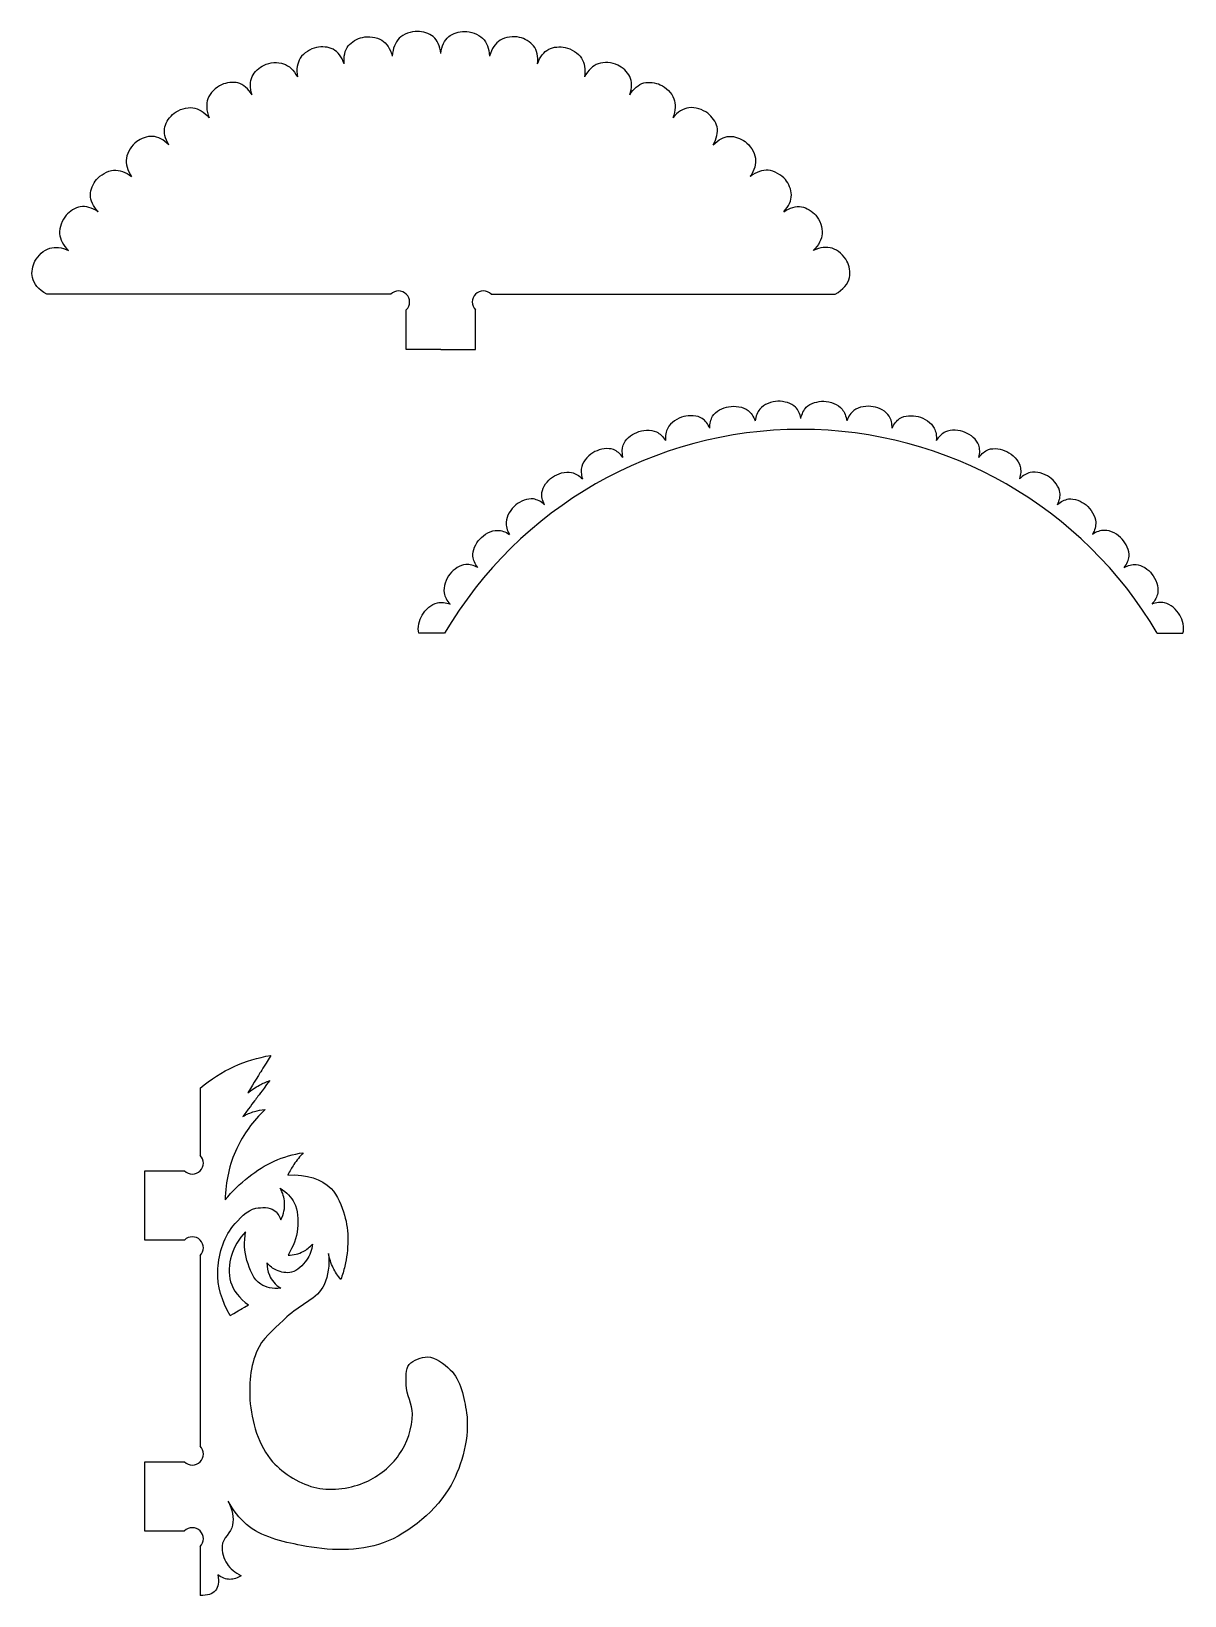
# Model space of a CAD drawing. Header units: millimetres. Extents: x -214 to 301, y -82 to 144.
# Drawn here: x 134 to 300.6, y -81.6 to 144.5 of the extents above; entities that cross this region are included whole.
import ezdxf

# ---------------------------------------------------------------- set-up
doc = ezdxf.new("R2010")
doc.units = ezdxf.units.MM
doc.linetypes.add('K5LT32769', pattern=[0])

msp = doc.modelspace()

# ---------------------------------------------------------------- linework, layer by layer
at = {"color": 30, "linetype": 'K5LT32769', "true_color": 0xff8000}
for p, q in [((185.93, 106.5), (136.24, 106.5)), ((200.42, 106.5), (250.11, 106.5)), ((188.17, 98.5), (188.17, 104.25)), ((198.17, 98.5), (198.17, 104.25)), ((193.17, 98.5), (188.17, 98.5)), ((193.17, 98.5), (198.17, 98.5)), ((193.7, 57.5), (190, 57.5)), ((296.64, 57.5), (300.35, 57.5)), ((158.39, -8.25), (158.39, -17.95)), ((150.39, -30.19), (150.39, -20.19)), ((150.39, -20.19), (156.15, -20.19)), ((156.15, -30.19), (150.39, -30.19)), ((158.39, -32.44), (158.39, -59.99)), ((150.39, -72.23), (150.39, -62.23)), ((150.39, -62.23), (156.15, -62.23)), ((156.15, -72.23), (150.39, -72.23)), ((158.39, -74.48), (158.39, -81.55))]:
    msp.add_line(p, q, dxfattribs=at)
for centre, radius, start, end in [((187.05, 105.37), 1.59, 315, 135), ((199.3, 105.37), 1.59, 45, 225), ((245.17, 27.27), 59.69, 90, 149.5756), ((245.17, 27.27), 59.69, 30.4244, 90), ((157.27, -19.07), 1.59, 225, 45), ((157.27, -31.31), 1.59, 315, 135), ((157.27, -61.11), 1.59, 225, 45), ((157.27, -73.35), 1.59, 315, 135)]:
    msp.add_arc(centre, radius, start, end, dxfattribs=at)
for points, knots in [([(179.21, 139.77), (179.1, 140.85), (179.3, 141.72), (179.79, 142.38), (180.23, 142.96), (181.1, 143.44), (181.83, 143.61), (182.69, 143.81), (183.9, 143.66), (184.63, 143.19), (185.33, 142.74), (185.84, 141.98), (186.15, 140.91)], [0, 0, 0, 0, 1, 1, 1, 2, 2, 2, 3, 3, 3, 4, 4, 4, 4]), ([(193.17, 141.29), (193.04, 142.37), (192.67, 143.18), (192.05, 143.71), (191.49, 144.18), (190.54, 144.47), (189.79, 144.48), (188.9, 144.49), (187.76, 144.08), (187.15, 143.47), (186.56, 142.87), (186.23, 142.02), (186.15, 140.91)], [0, 0, 0, 0, 1, 1, 1, 2, 2, 2, 3, 3, 3, 4, 4, 4, 4]), ([(193.17, 141.29), (193.3, 142.37), (193.68, 143.18), (194.3, 143.71), (194.86, 144.18), (195.81, 144.47), (196.56, 144.48), (197.44, 144.49), (198.59, 144.08), (199.2, 143.47), (199.79, 142.87), (200.12, 142.02), (200.19, 140.91)], [0, 0, 0, 0, 1, 1, 1, 2, 2, 2, 3, 3, 3, 4, 4, 4, 4]), ([(207.13, 139.77), (207.24, 140.85), (207.05, 141.72), (206.55, 142.38), (206.11, 142.96), (205.24, 143.44), (204.52, 143.61), (203.65, 143.81), (202.44, 143.66), (201.72, 143.19), (201.02, 142.74), (200.51, 141.98), (200.19, 140.91)], [0, 0, 0, 0, 1, 1, 1, 2, 2, 2, 3, 3, 3, 4, 4, 4, 4]), ([(179.21, 139.77), (178.85, 140.8), (178.31, 141.51), (177.59, 141.89), (176.95, 142.24), (175.96, 142.31), (175.22, 142.16), (174.35, 141.98), (173.32, 141.33), (172.86, 140.61), (172.41, 139.9), (172.27, 138.99), (172.44, 137.89)], [0, 0, 0, 0, 1, 1, 1, 2, 2, 2, 3, 3, 3, 4, 4, 4, 4]), ([(207.13, 139.77), (207.49, 140.8), (208.03, 141.51), (208.75, 141.89), (209.4, 142.24), (210.39, 142.31), (211.12, 142.16), (211.99, 141.98), (213.02, 141.33), (213.49, 140.61), (213.94, 139.9), (214.08, 138.99), (213.91, 137.89)], [0, 0, 0, 0, 1, 1, 1, 2, 2, 2, 3, 3, 3, 4, 4, 4, 4]), ([(165.9, 135.29), (165.56, 136.33), (165.57, 137.22), (165.91, 137.96), (166.21, 138.62), (166.96, 139.28), (167.63, 139.6), (168.43, 139.99), (169.65, 140.1), (170.45, 139.8), (171.24, 139.51), (171.9, 138.87), (172.44, 137.89)], [0, 0, 0, 0, 1, 1, 1, 2, 2, 2, 3, 3, 3, 4, 4, 4, 4]), ([(220.44, 135.29), (220.78, 136.33), (220.78, 137.22), (220.44, 137.96), (220.13, 138.62), (219.39, 139.28), (218.71, 139.6), (217.91, 139.99), (216.7, 140.1), (215.89, 139.8), (215.11, 139.51), (214.45, 138.87), (213.91, 137.89)], [0, 0, 0, 0, 1, 1, 1, 2, 2, 2, 3, 3, 3, 4, 4, 4, 4]), ([(165.9, 135.29), (165.33, 136.22), (164.65, 136.79), (163.86, 137.02), (163.16, 137.21), (162.18, 137.07), (161.49, 136.77), (160.68, 136.4), (159.81, 135.55), (159.52, 134.74), (159.23, 133.96), (159.29, 133.04), (159.69, 132)], [0, 0, 0, 0, 1, 1, 1, 2, 2, 2, 3, 3, 3, 4, 4, 4, 4]), ([(220.44, 135.29), (221.02, 136.22), (221.69, 136.79), (222.48, 137.02), (223.19, 137.21), (224.17, 137.07), (224.85, 136.77), (225.66, 136.4), (226.53, 135.55), (226.83, 134.74), (227.11, 133.96), (227.06, 133.04), (226.66, 132)], [0, 0, 0, 0, 1, 1, 1, 2, 2, 2, 3, 3, 3, 4, 4, 4, 4]), ([(153.86, 128.06), (153.31, 129), (153.12, 129.87), (153.3, 130.67), (153.45, 131.38), (154.04, 132.18), (154.63, 132.64), (155.33, 133.19), (156.49, 133.56), (157.34, 133.44), (158.17, 133.32), (158.95, 132.84), (159.69, 132)], [0, 0, 0, 0, 1, 1, 1, 2, 2, 2, 3, 3, 3, 4, 4, 4, 4]), ([(232.48, 128.06), (233.03, 129), (233.22, 129.87), (233.05, 130.67), (232.89, 131.38), (232.31, 132.18), (231.72, 132.64), (231.02, 133.19), (229.86, 133.56), (229, 133.44), (228.17, 133.32), (227.39, 132.84), (226.66, 132)], [0, 0, 0, 0, 1, 1, 1, 2, 2, 2, 3, 3, 3, 4, 4, 4, 4]), ([(153.86, 128.06), (153.11, 128.84), (152.32, 129.26), (151.5, 129.3), (150.77, 129.35), (149.84, 129), (149.24, 128.55), (148.53, 128.03), (147.86, 127.01), (147.75, 126.15), (147.64, 125.32), (147.89, 124.44), (148.5, 123.51)], [0, 0, 0, 0, 1, 1, 1, 2, 2, 2, 3, 3, 3, 4, 4, 4, 4]), ([(232.48, 128.06), (233.24, 128.84), (234.03, 129.26), (234.84, 129.3), (235.57, 129.35), (236.5, 129), (237.11, 128.55), (237.82, 128.03), (238.48, 127.01), (238.6, 126.15), (238.71, 125.32), (238.46, 124.44), (237.85, 123.51)], [0, 0, 0, 0, 1, 1, 1, 2, 2, 2, 3, 3, 3, 4, 4, 4, 4]), ([(143.66, 118.41), (142.92, 119.21), (142.55, 120.02), (142.55, 120.84), (142.54, 121.57), (142.95, 122.48), (143.42, 123.05), (143.99, 123.73), (145.04, 124.34), (145.9, 124.41), (146.74, 124.47), (147.6, 124.17), (148.5, 123.51)], [0, 0, 0, 0, 1, 1, 1, 2, 2, 2, 3, 3, 3, 4, 4, 4, 4]), ([(242.69, 118.41), (243.43, 119.21), (243.8, 120.02), (243.8, 120.84), (243.8, 121.57), (243.4, 122.48), (242.92, 123.05), (242.36, 123.73), (241.3, 124.34), (240.44, 124.41), (239.61, 124.47), (238.74, 124.17), (237.85, 123.51)], [0, 0, 0, 0, 1, 1, 1, 2, 2, 2, 3, 3, 3, 4, 4, 4, 4]), ([(143.66, 118.41), (142.75, 119.01), (141.9, 119.25), (141.09, 119.12), (140.36, 119), (139.53, 118.46), (139.04, 117.9), (138.46, 117.23), (138.02, 116.09), (138.1, 115.24), (138.16, 114.4), (138.6, 113.59), (139.4, 112.81)], [0, 0, 0, 0, 1, 1, 1, 2, 2, 2, 3, 3, 3, 4, 4, 4, 4]), ([(242.69, 118.41), (243.59, 119.01), (244.45, 119.25), (245.26, 119.12), (245.98, 119), (246.82, 118.46), (247.31, 117.9), (247.89, 117.23), (248.32, 116.09), (248.25, 115.24), (248.18, 114.4), (247.75, 113.59), (246.95, 112.81)], [0, 0, 0, 0, 1, 1, 1, 2, 2, 2, 3, 3, 3, 4, 4, 4, 4]), ([(136.24, 106.5), (135.05, 107.17), (134.36, 107.98), (134.16, 108.92), (134.01, 109.63), (134.2, 110.61), (134.54, 111.28), (134.95, 112.06), (135.84, 112.89), (136.67, 113.13), (137.47, 113.38), (138.38, 113.27), (139.4, 112.81)], [0, 0, 0, 0, 1, 1, 1, 2, 2, 2, 3, 3, 3, 4, 4, 4, 4]), ([(250.11, 106.5), (251.3, 107.17), (251.99, 107.98), (252.19, 108.92), (252.34, 109.63), (252.15, 110.61), (251.81, 111.28), (251.4, 112.06), (250.5, 112.89), (249.68, 113.13), (248.88, 113.38), (247.97, 113.27), (246.95, 112.81)], [0, 0, 0, 0, 1, 1, 1, 2, 2, 2, 3, 3, 3, 4, 4, 4, 4]), ([(245.17, 88.55), (245.04, 89.23), (244.78, 89.77), (244.4, 90.17), (243.83, 90.76), (242.69, 91.04), (241.85, 91.02), (240.97, 90.99), (239.79, 90.57), (239.23, 89.88), (238.88, 89.44), (238.65, 88.88), (238.56, 88.19)], [0, 0, 0, 0, 1, 1, 1, 2, 2, 2, 3, 3, 3, 4, 4, 4, 4]), ([(245.17, 88.55), (245.31, 89.23), (245.56, 89.77), (245.95, 90.17), (246.52, 90.76), (247.66, 91.04), (248.49, 91.02), (249.38, 90.99), (250.56, 90.57), (251.11, 89.88), (251.47, 89.44), (251.69, 88.88), (251.79, 88.19)], [0, 0, 0, 0, 1, 1, 1, 2, 2, 2, 3, 3, 3, 4, 4, 4, 4]), ([(232.01, 87.12), (231.74, 87.75), (231.37, 88.23), (230.91, 88.53), (230.23, 88.99), (229.05, 89.02), (228.24, 88.82), (227.38, 88.6), (226.32, 87.94), (225.93, 87.15), (225.67, 86.64), (225.57, 86.04), (225.63, 85.34)], [0, 0, 0, 0, 1, 1, 1, 2, 2, 2, 3, 3, 3, 4, 4, 4, 4]), ([(232.01, 87.12), (232, 87.81), (232.13, 88.39), (232.42, 88.87), (232.85, 89.57), (233.9, 90.09), (234.73, 90.24), (235.6, 90.4), (236.84, 90.25), (237.53, 89.7), (237.97, 89.35), (238.31, 88.84), (238.56, 88.19)], [0, 0, 0, 0, 1, 1, 1, 2, 2, 2, 3, 3, 3, 4, 4, 4, 4]), ([(258.33, 87.12), (258.35, 87.81), (258.21, 88.39), (257.92, 88.87), (257.5, 89.57), (256.44, 90.09), (255.62, 90.24), (254.75, 90.4), (253.51, 90.25), (252.82, 89.7), (252.38, 89.35), (252.03, 88.84), (251.79, 88.19)], [0, 0, 0, 0, 1, 1, 1, 2, 2, 2, 3, 3, 3, 4, 4, 4, 4]), ([(258.33, 87.12), (258.61, 87.75), (258.98, 88.23), (259.43, 88.53), (260.12, 88.99), (261.29, 89.02), (262.1, 88.82), (262.97, 88.6), (264.02, 87.94), (264.42, 87.15), (264.67, 86.64), (264.77, 86.04), (264.72, 85.34)], [0, 0, 0, 0, 1, 1, 1, 2, 2, 2, 3, 3, 3, 4, 4, 4, 4]), ([(219.47, 82.89), (219.31, 83.57), (219.31, 84.17), (219.49, 84.69), (219.76, 85.47), (220.68, 86.2), (221.45, 86.53), (222.27, 86.88), (223.51, 86.99), (224.3, 86.6), (224.81, 86.35), (225.25, 85.93), (225.63, 85.34)], [0, 0, 0, 0, 1, 1, 1, 2, 2, 2, 3, 3, 3, 4, 4, 4, 4]), ([(270.88, 82.89), (271.04, 83.57), (271.03, 84.17), (270.85, 84.69), (270.59, 85.47), (269.67, 86.2), (268.9, 86.53), (268.08, 86.88), (266.84, 86.99), (266.04, 86.6), (265.54, 86.35), (265.1, 85.93), (264.72, 85.34)], [0, 0, 0, 0, 1, 1, 1, 2, 2, 2, 3, 3, 3, 4, 4, 4, 4]), ([(219.47, 82.89), (219.06, 83.46), (218.6, 83.84), (218.09, 84.04), (217.32, 84.34), (216.17, 84.12), (215.42, 83.74), (214.63, 83.35), (213.73, 82.47), (213.52, 81.62), (213.38, 81.07), (213.41, 80.46), (213.61, 79.79)], [0, 0, 0, 0, 1, 1, 1, 2, 2, 2, 3, 3, 3, 4, 4, 4, 4]), ([(270.88, 82.89), (271.28, 83.46), (271.74, 83.84), (272.26, 84.04), (273.03, 84.34), (274.18, 84.12), (274.92, 83.74), (275.72, 83.35), (276.61, 82.47), (276.83, 81.62), (276.97, 81.07), (276.94, 80.46), (276.73, 79.79)], [0, 0, 0, 0, 1, 1, 1, 2, 2, 2, 3, 3, 3, 4, 4, 4, 4]), ([(208.13, 76.08), (207.82, 76.7), (207.7, 77.29), (207.76, 77.84), (207.85, 78.66), (208.59, 79.57), (209.28, 80.05), (210, 80.57), (211.19, 80.94), (212.05, 80.73), (212.6, 80.6), (213.12, 80.29), (213.61, 79.79)], [0, 0, 0, 0, 1, 1, 1, 2, 2, 2, 3, 3, 3, 4, 4, 4, 4]), ([(282.22, 76.08), (282.53, 76.7), (282.65, 77.29), (282.59, 77.84), (282.49, 78.66), (281.75, 79.57), (281.07, 80.05), (280.35, 80.57), (279.16, 80.94), (278.3, 80.73), (277.75, 80.6), (277.23, 80.29), (276.73, 79.79)], [0, 0, 0, 0, 1, 1, 1, 2, 2, 2, 3, 3, 3, 4, 4, 4, 4]), ([(208.13, 76.08), (207.61, 76.54), (207.08, 76.81), (206.53, 76.9), (205.71, 77.03), (204.64, 76.56), (203.99, 76.04), (203.3, 75.48), (202.61, 74.44), (202.59, 73.55), (202.57, 72.99), (202.73, 72.4), (203.07, 71.79)], [0, 0, 0, 0, 1, 1, 1, 2, 2, 2, 3, 3, 3, 4, 4, 4, 4]), ([(282.22, 76.08), (282.74, 76.54), (283.27, 76.81), (283.82, 76.9), (284.63, 77.03), (285.71, 76.56), (286.36, 76.04), (287.05, 75.48), (287.73, 74.44), (287.76, 73.55), (287.78, 72.99), (287.62, 72.4), (287.28, 71.79)], [0, 0, 0, 0, 1, 1, 1, 2, 2, 2, 3, 3, 3, 4, 4, 4, 4]), ([(198.51, 66.98), (198.08, 67.53), (197.83, 68.07), (197.78, 68.62), (197.69, 69.44), (198.22, 70.49), (198.78, 71.11), (199.38, 71.77), (200.46, 72.4), (201.34, 72.37), (201.9, 72.36), (202.48, 72.17), (203.07, 71.79)], [0, 0, 0, 0, 1, 1, 1, 2, 2, 2, 3, 3, 3, 4, 4, 4, 4]), ([(291.84, 66.98), (292.27, 67.53), (292.51, 68.07), (292.57, 68.62), (292.66, 69.44), (292.13, 70.49), (291.57, 71.11), (290.97, 71.77), (289.89, 72.4), (289.01, 72.37), (288.44, 72.36), (287.86, 72.17), (287.28, 71.79)], [0, 0, 0, 0, 1, 1, 1, 2, 2, 2, 3, 3, 3, 4, 4, 4, 4]), ([(198.51, 66.98), (197.9, 67.32), (197.33, 67.48), (196.77, 67.45), (195.95, 67.4), (195, 66.71), (194.48, 66.06), (193.92, 65.36), (193.48, 64.2), (193.64, 63.33), (193.74, 62.77), (194.03, 62.23), (194.49, 61.71)], [0, 0, 0, 0, 1, 1, 1, 2, 2, 2, 3, 3, 3, 4, 4, 4, 4]), ([(291.84, 66.98), (292.44, 67.32), (293.02, 67.48), (293.57, 67.45), (294.4, 67.4), (295.35, 66.71), (295.87, 66.06), (296.42, 65.36), (296.87, 64.2), (296.71, 63.33), (296.6, 62.77), (296.32, 62.23), (295.85, 61.71)], [0, 0, 0, 0, 1, 1, 1, 2, 2, 2, 3, 3, 3, 4, 4, 4, 4]), ([(190, 57.5), (189.75, 58.28), (190.03, 59.41), (190.45, 60.13), (190.89, 60.9), (191.81, 61.74), (192.68, 61.91), (193.23, 62.02), (193.84, 61.95), (194.49, 61.71)], [0, 0, 0, 0, 1, 1, 1, 2, 2, 2, 3, 3, 3, 3]), ([(300.35, 57.5), (300.6, 58.28), (300.31, 59.41), (299.9, 60.13), (299.46, 60.9), (298.54, 61.74), (297.67, 61.91), (297.12, 62.02), (296.51, 61.95), (295.85, 61.71)], [0, 0, 0, 0, 1, 1, 1, 2, 2, 2, 3, 3, 3, 3]), ([(158.39, -8.25), (159.92, -6.95), (161.56, -5.91), (163.31, -5.11), (164.97, -4.35), (166.73, -3.82), (168.6, -3.51)], [0, 0, 0, 0, 1, 1, 1, 2, 2, 2, 2]), ([(165.27, -8.92), (165.8, -8.5), (166.37, -8.13), (166.96, -7.81), (167.44, -7.55), (167.93, -7.33), (168.44, -7.14)], [0, 0, 0, 0, 1, 1, 1, 2, 2, 2, 2]), ([(167.77, -11.34), (166, -13.02), (164.64, -14.89), (163.68, -16.95), (162.63, -19.21), (162.07, -21.69), (161.99, -24.39)], [0, 0, 0, 0, 1, 1, 1, 2, 2, 2, 2]), ([(164.55, -12.34), (165.09, -12.02), (165.65, -11.78), (166.24, -11.61), (166.73, -11.47), (167.24, -11.38), (167.77, -11.34)], [0, 0, 0, 0, 1, 1, 1, 2, 2, 2, 2]), ([(161.99, -24.39), (163.02, -23.14), (164.16, -22.03), (165.41, -21.06), (166.55, -20.18), (167.79, -19.36), (169.1, -18.78), (170.42, -18.19), (171.82, -17.79), (173.3, -17.56)], [0, 0, 0, 0, 1, 1, 1, 2, 2, 2, 3, 3, 3, 3]), ([(173.3, -17.56), (172.79, -18.09), (172.34, -18.66), (171.94, -19.26), (171.62, -19.75), (171.33, -20.26), (171.08, -20.79)], [0, 0, 0, 0, 1, 1, 1, 2, 2, 2, 2]), ([(171.08, -20.79), (173.83, -20.67), (175.91, -21.32), (177.32, -22.76), (178.25, -23.71), (178.83, -25.27), (179.24, -26.6), (179.94, -28.89), (179.84, -31.58), (179.29, -33.95), (179.14, -34.59), (178.95, -35.23), (178.71, -35.87)], [0, 0, 0, 0, 1, 1, 1, 2, 2, 2, 3, 3, 3, 4, 4, 4, 4]), ([(170.06, -27.27), (170.47, -26.42), (170.65, -25.59), (170.59, -24.77), (170.55, -24.07), (170.34, -23.38), (169.96, -22.7)], [0, 0, 0, 0, 1, 1, 1, 2, 2, 2, 2]), ([(169.96, -22.7), (170.88, -23.28), (171.56, -23.98), (171.99, -24.8), (172.55, -25.85), (172.58, -27.32), (172.46, -28.53), (172.33, -29.85), (171.87, -31.12), (171.09, -32.37)], [0, 0, 0, 0, 1, 1, 1, 2, 2, 2, 3, 3, 3, 3]), ([(162.73, -41.1), (161.49, -38.96), (160.89, -36.84), (160.93, -34.73), (160.97, -32.54), (161.72, -29.9), (163.13, -28.2), (163.99, -27.16), (165.17, -25.84), (166.46, -25.6), (167.26, -25.45), (168.41, -25.4), (169.06, -25.87), (169.49, -26.17), (169.82, -26.64), (170.06, -27.27)], [0, 0, 0, 0, 1, 1, 1, 2, 2, 2, 3, 3, 3, 4, 4, 4, 5, 5, 5, 5]), ([(164.97, -28.98), (163.95, -30.03), (163.27, -31.18), (162.91, -32.43), (162.58, -33.6), (162.46, -35.07), (162.8, -36.21), (163.18, -37.48), (164.04, -38.6), (165.36, -39.57)], [0, 0, 0, 0, 1, 1, 1, 2, 2, 2, 3, 3, 3, 3]), ([(170.03, -37.15), (168.86, -37.24), (167.9, -37.04), (167.14, -36.57), (166.12, -35.93), (165.53, -34.37), (165.16, -33.15), (164.78, -31.86), (164.71, -30.47), (164.97, -28.98)], [0, 0, 0, 0, 1, 1, 1, 2, 2, 2, 3, 3, 3, 3]), ([(174.64, -30.76), (174.51, -31.65), (174.23, -32.41), (173.78, -33.07), (173.26, -33.81), (172.45, -34.66), (171.61, -34.85), (170.95, -35), (170.06, -34.84), (169.41, -34.54), (168.91, -34.31), (168.46, -33.96), (168.05, -33.48)], [0, 0, 0, 0, 1, 1, 1, 2, 2, 2, 3, 3, 3, 4, 4, 4, 4]), ([(171.09, -32.37), (171.9, -32.36), (172.63, -32.18), (173.28, -31.84), (173.78, -31.58), (174.23, -31.22), (174.64, -30.76)], [0, 0, 0, 0, 1, 1, 1, 2, 2, 2, 2]), ([(176.94, -32.12), (177.1, -33.83), (176.89, -35.33), (176.31, -36.64), (175.41, -38.67), (172.63, -39.64), (170.94, -41.29), (169.53, -42.66), (167.81, -43.96), (166.9, -45.61), (165.71, -47.79), (165.43, -50.78), (165.59, -53.28), (165.79, -56.34), (166.85, -60.02), (168.87, -62.23), (170.44, -63.96), (172.97, -65.54), (175.27, -66), (177.49, -66.45), (180.3, -66.07), (182.39, -65.12), (184.17, -64.31), (186, -62.85), (187.11, -61.24), (188.25, -59.59), (189.07, -57.33), (189.07, -55.32), (189.08, -53.93), (188.16, -52.53), (188.15, -51.12), (188.15, -50.14), (188.05, -48.83), (188.59, -48.16), (189.11, -47.51), (190.38, -47.08), (191.23, -47.08), (192.37, -47.07), (193.66, -48.1), (194.51, -48.92), (196.04, -50.36), (196.57, -53.04), (196.87, -55.16), (197.36, -58.55), (196.27, -62.65), (194.63, -65.6), (192.66, -69.16), (188.64, -72.56), (184.83, -73.96), (181.35, -75.24), (176.82, -75.09), (173.03, -74.32), (170.31, -73.77), (167.17, -73.09), (165.11, -71.28), (164.07, -70.36), (163.18, -69.24), (162.43, -67.92)], [0, 0, 0, 0, 1, 1, 1, 2, 2, 2, 3, 3, 3, 4, 4, 4, 5, 5, 5, 6, 6, 6, 7, 7, 7, 8, 8, 8, 9, 9, 9, 10, 10, 10, 11, 11, 11, 12, 12, 12, 13, 13, 13, 14, 14, 14, 15, 15, 15, 16, 16, 16, 17, 17, 17, 18, 18, 18, 19, 19, 19, 19]), ([(168.05, -33.48), (168.05, -34.13), (168.16, -34.73), (168.39, -35.26), (168.71, -36), (169.25, -36.63), (170.03, -37.15)], [0, 0, 0, 0, 1, 1, 1, 2, 2, 2, 2]), ([(178.71, -35.87), (178.27, -35.35), (177.9, -34.78), (177.61, -34.19), (177.29, -33.54), (177.07, -32.85), (176.94, -32.12)], [0, 0, 0, 0, 1, 1, 1, 2, 2, 2, 2]), ([(162.43, -67.92), (163.04, -69.13), (163.26, -70.29), (163.09, -71.39), (162.93, -72.43), (161.63, -73.32), (161.56, -74.36), (161.51, -75.2), (161.82, -76.25), (162.28, -76.97), (162.75, -77.69), (163.43, -78.26), (164.34, -78.69)], [0, 0, 0, 0, 1, 1, 1, 2, 2, 2, 3, 3, 3, 4, 4, 4, 4]), ([(160.95, -78.58), (161.14, -79.59), (161.03, -80.34), (160.62, -80.83), (160.19, -81.34), (159.45, -81.58), (158.39, -81.55)], [0, 0, 0, 0, 1, 1, 1, 2, 2, 2, 2]), ([(164.34, -78.69), (163.79, -79.05), (163.24, -79.22), (162.7, -79.22), (162.11, -79.22), (161.53, -79), (160.95, -78.58)], [0, 0, 0, 0, 1, 1, 1, 2, 2, 2, 2])]:
    msp.add_open_spline(points, degree=3, knots=knots, dxfattribs=at)
for points in [[(168.6, -3.51), (166.38, -7.12), (167.49, -5.31), (165.27, -8.92)], [(168.44, -7.14), (165.84, -10.6), (167.14, -8.87), (164.55, -12.34)], [(162.73, -41.1), (164.48, -40.08), (163.6, -40.59), (165.36, -39.57)]]:
    msp.add_open_spline(points, degree=3, dxfattribs=at)

doc.saveas('drawing.dxf')
